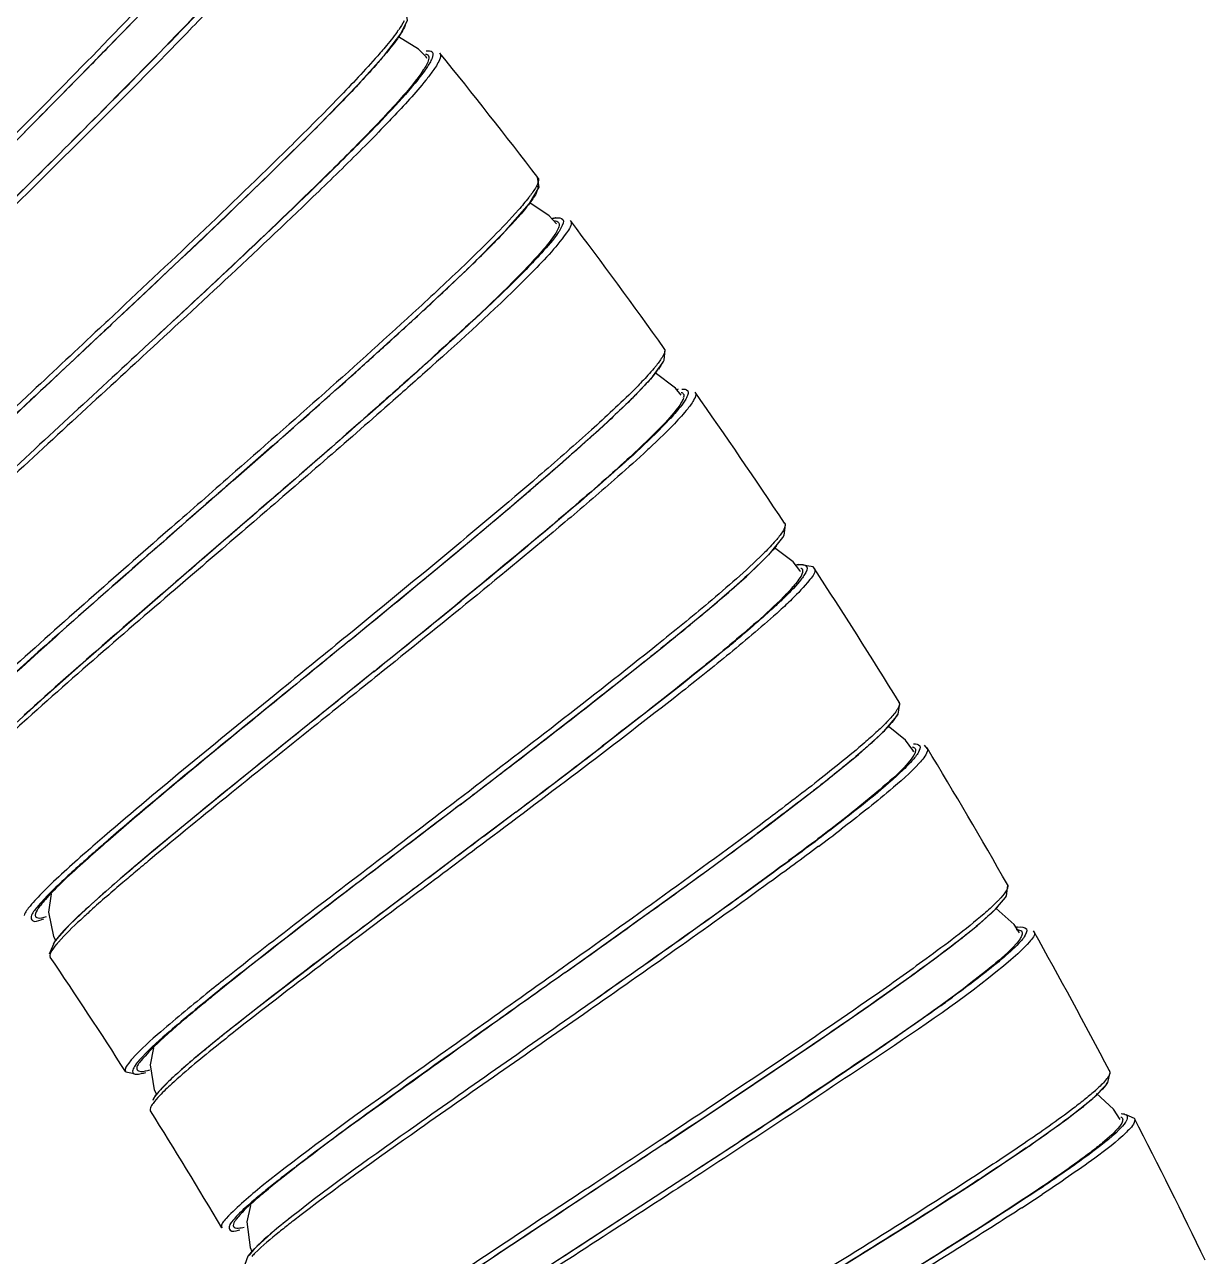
# Model space of a CAD drawing. Header units: millimetres. Extents: x 601 to 1195, y -13 to 407.
# Drawn here: x 1038.96 to 1053.75, y 339.03 to 354.45 of the extents above; entities that cross this region are included whole.
import ezdxf

# ---------------------------------------------------------------- set-up
doc = ezdxf.new("R2010")
doc.units = ezdxf.units.MM
doc.header["$LTSCALE"] = 0.1

msp = doc.modelspace()

# ---------------------------------------------------------------- linework, layer by layer
at = {"color": 7, "linetype": 'Continuous'}
for p, q in [((1039.614, 353.763), (1040.319, 354.488)), ((1043.467, 354.065), (1043.672, 354.33)), ((1043.895, 354.14), (1043.645, 354.295)), ((1043.988, 354.042), (1043.895, 354.14)), ((1044.162, 354.092), (1044.165, 354.087)), ((1044, 354.022), (1043.988, 354.042)), ((1038.836, 352.976), (1039.614, 353.763)), ((1040.087, 353.525), (1040.066, 353.503)), ((1040.1, 353.535), (1040.078, 353.513)), ((1042.916, 353.464), (1042.9, 353.447)), ((1039.087, 352.524), (1038.783, 352.222)), ((1039.089, 352.525), (1038.809, 352.248)), ((1045.531, 352.053), (1045.289, 352.216)), ((1045.621, 351.952), (1045.531, 352.053)), ((1045.58, 352.023), (1045.563, 352.017)), ((1045.797, 351.995), (1045.802, 351.986)), ((1043.858, 350.777), (1044.512, 351.391)), ((1039.975, 350.717), (1039.898, 350.644)), ((1040.004, 350.744), (1039.975, 350.717)), ((1040.049, 350.696), (1040.021, 350.669)), ((1040.049, 350.696), (1040.021, 350.669)), ((1043.048, 350.044), (1043.858, 350.777)), ((1046.983, 350.374), (1046.968, 350.398)), ((1040.386, 350.334), (1040.359, 350.309)), ((1040.385, 350.333), (1040.359, 350.309)), ((1040.429, 350.284), (1040.403, 350.26)), ((1044.072, 350.278), (1043.996, 350.209)), ((1046.97, 350.245), (1046.983, 350.374)), ((1044.119, 350.223), (1044.066, 350.175)), ((1047.111, 349.897), (1046.86, 350.086)), ((1046.57, 349.767), (1046.824, 350.036)), ((1047.184, 349.807), (1047.111, 349.897)), ((1047.146, 349.881), (1047.129, 349.875)), ((1047.361, 349.844), (1047.365, 349.836)), ((1046.084, 349.31), (1046.061, 349.29)), ((1046.115, 349.338), (1046.084, 349.31)), ((1042.064, 349.173), (1041.572, 348.74)), ((1045.089, 348.443), (1045.699, 348.968)), ((1041.527, 348.789), (1041.499, 348.764)), ((1041.572, 348.74), (1041.543, 348.715)), ((1041.571, 348.739), (1041.543, 348.715)), ((1041.912, 348.293), (1041.829, 348.222)), ((1041.895, 348.366), (1041.868, 348.343)), ((1041.895, 348.366), (1041.868, 348.343)), ((1041.938, 348.316), (1041.912, 348.293)), ((1048.473, 348.053), (1048.491, 348.184)), ((1048.491, 348.184), (1048.477, 348.209)), ((1048.586, 347.723), (1048.355, 347.898)), ((1048.672, 347.611), (1048.586, 347.723)), ((1048.655, 347.689), (1048.62, 347.679)), ((1048.836, 347.66), (1048.655, 347.689)), ((1048.681, 347.594), (1048.672, 347.611)), ((1048.854, 347.636), (1048.836, 347.66)), ((1048.851, 347.642), (1048.854, 347.636)), ((1044.511, 347.303), (1044.418, 347.227)), ((1044.523, 347.311), (1044.427, 347.233)), ((1043.027, 346.733), (1043.568, 347.177)), ((1046.925, 346.631), (1047.541, 347.138)), ((1042.955, 346.76), (1042.909, 346.722)), ((1042.985, 346.784), (1042.955, 346.76)), ((1043.028, 346.734), (1042.998, 346.71)), ((1043.027, 346.733), (1042.998, 346.71)), ((1043.311, 346.327), (1042.074, 345.33)), ((1043.339, 346.35), (1043.311, 346.327)), ((1043.338, 346.349), (1043.311, 346.327)), ((1043.378, 346.297), (1043.352, 346.276)), ((1046.139, 346.009), (1046.055, 345.943)), ((1049.902, 345.815), (1049.924, 345.946)), ((1049.924, 345.946), (1049.911, 345.97)), ((1049.996, 345.489), (1049.777, 345.662)), ((1049.405, 345.31), (1049.721, 345.597)), ((1050.086, 345.365), (1049.996, 345.489)), ((1044.414, 344.679), (1045.272, 345.336)), ((1048.929, 344.923), (1049.405, 345.31)), ((1050.097, 345.342), (1050.086, 345.365)), ((1050.27, 345.378), (1050.233, 345.425)), ((1050.266, 345.391), (1050.27, 345.378)), ((1048.962, 344.949), (1048.934, 344.927)), ((1048.977, 344.961), (1048.962, 344.949)), ((1044.373, 344.731), (1044.344, 344.709)), ((1044.415, 344.68), (1044.384, 344.657)), ((1044.414, 344.679), (1044.385, 344.657)), ((1045.111, 344.586), (1044.711, 344.284)), ((1045.114, 344.588), (1044.712, 344.285)), ((1044.684, 344.264), (1043.422, 343.315)), ((1044.712, 344.285), (1044.684, 344.264)), ((1044.711, 344.284), (1044.684, 344.264)), ((1044.751, 344.231), (1044.724, 344.211)), ((1044.724, 344.211), (1044.675, 344.174)), ((1046.594, 343.195), (1047.506, 343.854)), ((1051.26, 343.54), (1051.277, 343.669)), ((1051.277, 343.669), (1051.271, 343.682)), ((1039.292, 343.566), (1039.257, 343.336)), ((1039.257, 343.336), (1039.323, 343.028)), ((1051.354, 343.18), (1051.131, 343.381)), ((1039.169, 343.241), (1039.198, 343.251)), ((1039.525, 343.18), (1039.332, 342.965)), ((1045.731, 342.58), (1046.594, 343.195)), ((1051.423, 343.074), (1051.354, 343.18)), ((1039.323, 343.028), (1039.352, 342.976)), ((1051.605, 343.09), (1051.599, 343.101)), ((1051.603, 343.093), (1051.605, 343.09)), ((1039.332, 342.965), (1039.268, 342.809)), ((1045.693, 342.633), (1045.652, 342.604)), ((1045.732, 342.581), (1045.701, 342.558)), ((1045.731, 342.58), (1045.701, 342.558)), ((1046.016, 342.175), (1045.987, 342.155)), ((1046.015, 342.175), (1045.987, 342.155)), ((1046.052, 342.12), (1046.025, 342.101)), ((1046.073, 342.135), (1046.052, 342.12)), ((1040.574, 341.637), (1040.532, 341.425)), ((1040.223, 341.341), (1040.226, 341.337)), ((1040.223, 341.341), (1040.225, 341.339)), ((1040.226, 341.337), (1040.331, 341.314)), ((1040.328, 341.312), (1040.332, 341.31)), ((1040.532, 341.425), (1040.584, 341.109)), ((1052.531, 341.203), (1052.559, 341.329)), ((1052.559, 341.329), (1052.549, 341.353)), ((1040.795, 341.246), (1040.593, 341.038)), ((1040.593, 341.038), (1040.567, 340.978)), ((1040.584, 341.109), (1040.615, 341.048)), ((1052.602, 340.866), (1052.385, 341.064)), ((1040.534, 340.853), (1040.537, 340.847)), ((1052.682, 340.738), (1052.602, 340.866)), ((1052.712, 340.716), (1052.709, 340.705)), ((1052.862, 340.752), (1052.76, 340.797)), ((1052.863, 340.751), (1052.862, 340.752)), ((1052.863, 340.752), (1052.863, 340.751)), ((1047.012, 340.539), (1046.942, 340.493)), ((1046.942, 340.493), (1046.909, 340.471)), ((1046.978, 340.438), (1046.945, 340.416)), ((1046.978, 340.438), (1046.946, 340.416)), ((1047.048, 340.484), (1046.978, 340.438)), ((1050.881, 339.964), (1051.528, 340.396)), ((1047.32, 340.07), (1047.249, 340.024)), ((1047.32, 340.07), (1047.249, 340.024)), ((1047.219, 340.004), (1046.056, 339.247)), ((1047.218, 340.004), (1046.595, 339.598)), ((1047.249, 340.024), (1047.218, 340.004)), ((1047.249, 340.024), (1047.219, 340.004)), ((1047.284, 339.968), (1047.254, 339.949)), ((1047.355, 340.015), (1047.284, 339.968)), ((1041.974, 339.836), (1041.964, 339.827)), ((1041.791, 339.662), (1041.742, 339.459)), ((1046.595, 339.598), (1046.052, 339.245)), ((1041.742, 339.459), (1041.785, 339.134)), ((1042.301, 339.519), (1042.094, 339.353)), ((1041.43, 339.385), (1041.432, 339.381)), ((1041.43, 339.385), (1041.431, 339.383)), ((1041.637, 339.353), (1041.654, 339.358)), ((1042.094, 339.353), (1041.824, 339.107)), ((1041.785, 339.134), (1041.807, 339.087)), ((1046.052, 339.245), (1045.892, 339.14)), ((1041.757, 339.027), (1041.716, 338.922)), ((1041.824, 339.107), (1041.757, 339.027))]:
    msp.add_line(p, q, dxfattribs=at)
for points in [[(1043.672, 354.33), (1043.757, 354.504), (1043.733, 354.617)], [(1042.651, 353.193), (1043.129, 353.687), (1043.467, 354.065)], [(1040.049, 350.696), (1040.441, 351.064), (1041.287, 351.864), (1042.033, 352.581), (1042.651, 353.193)], [(1045.283, 352.206), (1045.405, 352.414), (1045.386, 352.535)], [(1044.512, 351.391), (1044.989, 351.869), (1045.283, 352.206)], [(1046.824, 350.036), (1046.959, 350.222), (1046.97, 350.245)], [(1041.571, 348.739), (1042.119, 349.22), (1043.048, 350.044)], [(1045.699, 348.968), (1046.195, 349.41), (1046.57, 349.767)], [(1043.568, 347.177), (1044.373, 347.842), (1045.089, 348.443)], [(1041.868, 348.343), (1041.181, 347.749), (1040.658, 347.297), (1040.146, 346.854), (1039.659, 346.428), (1039.207, 346.027), (1038.802, 345.661), (1038.458, 345.338), (1038.192, 345.07)], [(1048.303, 347.833), (1048.459, 348.027), (1048.473, 348.053)], [(1047.541, 347.138), (1048.001, 347.539), (1048.303, 347.833)], [(1045.272, 345.336), (1046.16, 346.025), (1046.925, 346.631)], [(1049.721, 345.597), (1049.887, 345.79), (1049.902, 345.815)], [(1042.074, 345.33), (1041.546, 344.903), (1041.043, 344.492), (1040.575, 344.105), (1040.156, 343.751), (1039.801, 343.44), (1039.525, 343.18)], [(1047.506, 343.854), (1048.293, 344.435), (1048.929, 344.923)], [(1051.123, 343.372), (1051.249, 343.52), (1051.26, 343.54)], [(1043.422, 343.315), (1042.879, 342.905), (1042.36, 342.51), (1041.878, 342.138), (1041.446, 341.797), (1041.08, 341.497), (1040.795, 341.246)], [(1050.102, 342.562), (1050.558, 342.899), (1050.897, 343.169), (1051.123, 343.372)], [(1046.978, 340.438), (1047.264, 340.627), (1048.096, 341.18), (1048.857, 341.694), (1049.531, 342.157), (1050.102, 342.562)], [(1052.341, 341), (1052.514, 341.177), (1052.531, 341.203)], [(1051.528, 340.396), (1052.015, 340.741), (1052.341, 341)], [(1049.166, 338.88), (1050.085, 339.455), (1050.881, 339.964)], [(1046.056, 339.247), (1045.527, 338.902), (1044.941, 338.517)]]:
    msp.add_lwpolyline(points, dxfattribs=at)
for centre, radius, start, end in [((994.333, 398.712), 63.801, 315.75875, 316.66168), ((1042.068, 355.488), 1.926, 324.0038, 324.9961), ((1042.733, 354.935), 1.115, 326.8857, 328.3277), ((965.057, 427.054), 104.548, 315.63159, 315.82534), ((982.961, 304.665), 78.667, 37.47886, 38.9249), ((921.818, 469.439), 165.096, 315.19702, 315.60961), ((921.239, 471.263), 167.294, 314.78435, 315.25835), ((919.33, 473.426), 170.174, 314.72817, 315.19877), ((1045.363, 352.511), 0.0334, 33.487, 37.8163), ((1043.762, 353.455), 1.914, 322.207, 322.8963), ((1043.911, 353.341), 1.726, 322.9023, 323.2607), ((1045.696, 351.55), 0.483, 101.7568, 103.6269), ((1045.681, 351.622), 0.41, 100.7592, 101.7303), ((1045.673, 351.661), 0.371, 99.8261, 100.7579), ((982.961, 304.665), 78.666, 35.54199, 36.98803), ((1035.524, 360.875), 13.065, 314.9791, 315.8746), ((1031.315, 365.088), 19.02, 314.0942, 314.9761), ((1024.65, 371.967), 28.598, 313.284, 314.0951), ((1016.568, 380.53), 40.372, 312.8365, 313.3014), ((1007.472, 390.339), 53.75, 312.4389, 312.8378), ((993.596, 405.521), 74.318, 312.00096, 312.43527), ((978.424, 422.343), 96.971, 311.83827, 312.0116), ((1000.532, 398.322), 64.835, 311.85735, 312.20029), ((943.721, 461.174), 149.05, 311.2849, 311.82047), ((1045.321, 351.417), 1.985, 319.9841, 320.9731), ((1045.977, 350.793), 1.133, 322.9125, 324.3646), ((1042.752, 353.633), 5.433, 315.956, 316.3658), ((1043.214, 353.192), 4.794, 316.3645, 316.864), ((1047.084, 349.813), 0.135, 342.5273, 346.1004), ((982.961, 304.665), 78.666, 33.60533, 35.05137), ((1029.228, 367.935), 25.12, 311.9242, 312.0775), ((1004.145, 396.712), 63.295, 310.39163, 310.54594), ((984.978, 419.303), 92.921, 309.59359, 310.36618), ((1046.945, 349.212), 1.878, 318.4288, 319.1433), ((1047.138, 349.046), 1.624, 319.1419, 319.9479), ((1047.323, 348.779), 1.36, 320.0777, 321.0322), ((1047.161, 348.915), 1.571, 319.3904, 320.0828), ((939.959, 473.449), 163.338, 309.52426, 309.65757), ((1048.723, 347.183), 0.506, 98.3212, 100.1035), ((982.961, 304.665), 78.666, 31.66866, 33.1147), ((868.276, 560.448), 276.065, 309.27253, 309.50884), ((1039.741, 356.591), 12.253, 311.4372, 312), ((1036.055, 360.787), 17.839, 310.1972, 311.3949), ((892.989, 532.825), 239.537, 308.87784, 309.21349), ((895.409, 529.466), 235.403, 308.93278, 309.27118), ((1029.108, 368.989), 28.587, 309.4083, 310.2213), ((1022.404, 377.125), 39.129, 309.0648, 309.43), ((1032.014, 365.693), 24.714, 309.5261, 309.8908), ((958.109, 458.665), 142.971, 307.45353, 307.96149), ((1048.28, 347.151), 2.063, 315.9072, 316.9125), ((1048.927, 346.45), 1.162, 318.8665, 320.3577), ((1046.044, 349.349), 5.253, 312.0794, 312.7391), ((1046.574, 348.775), 4.471, 312.7441, 313.259), ((950.217, 470.248), 157.467, 307.05859, 307.55464), ((948.422, 472.893), 160.66, 307.00221, 307.49343), ((982.961, 304.665), 78.667, 29.73211, 31.17816), ((852.175, 596.628), 316.913, 307.3443, 307.48928), ((1035.46, 362.048), 21.787, 308.3463, 308.4933), ((1028.868, 370.933), 33.442, 306.8096, 307.4175), ((1059.187, 321.997), 29.368, 130.771, 131.1786), ((1008.913, 396.957), 65.645, 306.40584, 306.69259), ((1067.65, 311.654), 42.262, 129.916, 130.3099), ((991.955, 419.979), 94.239, 305.81669, 306.39633), ((1069.307, 309.447), 44.961, 129.7963, 130.0956), ((959.662, 464.569), 149.295, 305.69124, 305.85217), ((1049.822, 344.775), 1.859, 314.6032, 315.3394), ((1050.044, 344.557), 1.548, 315.3263, 316.5447), ((894.23, 555.809), 261.571, 305.39453, 305.67182), ((1051.449, 342.608), 0.542, 95.252, 96.6026), ((982.961, 304.665), 78.666, 27.79549, 29.24153), ((1040.466, 342.009), 1.441, 138.6438, 140.1515), ((1039.302, 342.787), 0.0252, 209.2006, 214.258), ((982.961, 304.665), 68, 32.63699, 34.08304), ((1068.427, 308.492), 43.396, 128.3461, 128.7358), ((1067.084, 310.271), 41.101, 128.3625, 128.8311), ((1059.252, 320.144), 28.493, 128.9798, 129.2741), ((1036.437, 361.669), 24.009, 305.6765, 306.1059), ((1060.888, 317.564), 31.068, 128.3588, 128.7808), ((1040.304, 342.187), 0.856, 283.2518, 285.158), ((1050.942, 342.705), 2.149, 311.838, 312.8322), ((1051.575, 341.921), 1.195, 314.8262, 316.3148), ((982.961, 304.665), 68, 30.70032, 32.14637), ((982.961, 304.665), 78.666, 25.85882, 27.30487), ((1038.7, 359.123), 22.699, 304.3505, 304.5624), ((1060.456, 316.447), 29.821, 126.9216, 127.2363), ((1046.708, 334.132), 7.412, 129.7993, 130.1365), ((1047.975, 332.483), 9.499, 129.1131, 129.4781), ((1047.575, 333.089), 8.768, 129.3601, 129.6998), ((1033.353, 367.511), 33.238, 302.9917, 303.5142), ((1050.866, 328.469), 13.926, 127.8063, 128.0211), ((1154.078, 173.116), 198.163, 123.08932, 123.45726), ((1042.706, 338.185), 1.231, 135.677, 136.9949), ((1042.932, 337.965), 1.546, 134.6778, 135.6851)]:
    msp.add_arc(centre, radius, start, end, dxfattribs=at)
for points, knots in [([(1041.203, 355.523), (1041.016, 355.317), (1040.103, 354.341), (1039.16, 353.394), (1038.414, 352.645)], [0, 0, 0, 0, 0.208638, 1, 1, 1, 1]), ([(1041.551, 354.931), (1041.366, 354.732), (1040.482, 353.807), (1039.572, 352.908), (1038.855, 352.201)], [0, 0, 0, 0, 0.212263, 1, 1, 1, 1]), ([(1041.503, 354.997), (1041.403, 354.888), (1040.938, 354.39), (1040.462, 353.904), (1040.087, 353.525)], [0, 0, 0, 0, 0.217696, 1, 1, 1, 1]), ([(1041.493, 354.979), (1041.394, 354.871), (1040.936, 354.383), (1040.468, 353.906), (1040.1, 353.535)], [0, 0, 0, 0, 0.219687, 1, 1, 1, 1]), ([(1043.666, 354.326), (1043.654, 354.307), (1043.593, 354.219), (1043.526, 354.136), (1043.472, 354.071)], [0, 0, 0, 0, 0.20618, 1, 1, 1, 1]), ([(1043.474, 354.164), (1043.434, 354.116), (1043.236, 353.888), (1043.027, 353.669), (1042.86, 353.497)], [0, 0, 0, 0, 0.20683, 1, 1, 1, 1]), ([(1043.99, 354.119), (1044.015, 354.123), (1044.087, 354.122), (1044.072, 354.051), (1044.063, 354.027)], [0, 0, 0, 0, 0.498114, 1, 1, 1, 1]), ([(1044.165, 354.087), (1044.178, 354.064), (1044.146, 353.973), (1044.104, 353.911), (1044.073, 353.867)], [0, 0, 0, 0, 0.331468, 1, 1, 1, 1]), ([(1043.472, 354.071), (1043.435, 354.027), (1043.255, 353.819), (1043.067, 353.62), (1042.916, 353.464)], [0, 0, 0, 0, 0.208941, 1, 1, 1, 1]), ([(1044.022, 354.04), (1044.023, 354.03), (1044.014, 353.971), (1043.981, 353.92), (1043.954, 353.879)], [0, 0, 0, 0, 0.163589, 1, 1, 1, 1]), ([(1044.063, 354.027), (1044.059, 354.017), (1044.036, 353.966), (1044.004, 353.919), (1043.978, 353.882)], [0, 0, 0, 0, 0.195911, 1, 1, 1, 1]), ([(1043.982, 354.078), (1043.984, 354.078), (1043.99, 354.077), (1043.995, 354.076), (1043.997, 354.075)], [0, 0, 0, 0, 0.522165, 1, 1, 1, 1]), ([(1043.997, 354.075), (1044, 354.073), (1044.006, 354.07), (1044.011, 354.066), (1044.013, 354.063)], [0, 0, 0, 0, 0.518167, 1, 1, 1, 1]), ([(1044.013, 354.063), (1044.016, 354.06), (1044.02, 354.053), (1044.022, 354.044), (1044.022, 354.04)], [0, 0, 0, 0, 0.474732, 1, 1, 1, 1]), ([(1043.954, 353.879), (1043.87, 353.749), (1043.609, 353.447), (1043.336, 353.159), (1043.166, 352.986)], [0, 0, 0, 0, 0.390236, 1, 1, 1, 1]), ([(1043.978, 353.882), (1043.938, 353.824), (1043.688, 353.509), (1043.406, 353.22), (1043.172, 352.984)], [0, 0, 0, 0, 0.173536, 1, 1, 1, 1]), ([(1044.073, 353.867), (1044.045, 353.827), (1043.888, 353.624), (1043.712, 353.435), (1043.568, 353.284)], [0, 0, 0, 0, 0.186983, 1, 1, 1, 1]), ([(1042.86, 353.497), (1042.666, 353.298), (1041.73, 352.364), (1040.766, 351.459), (1040.004, 350.744)], [0, 0, 0, 0, 0.209858, 1, 1, 1, 1]), ([(1042.9, 353.447), (1042.708, 353.249), (1041.775, 352.315), (1040.811, 351.411), (1040.049, 350.696)], [0, 0, 0, 0, 0.208452, 1, 1, 1, 1]), ([(1043.568, 353.284), (1043.542, 353.256), (1043.429, 353.137), (1043.314, 353.02), (1043.225, 352.931)], [0, 0, 0, 0, 0.233501, 1, 1, 1, 1]), ([(1043.172, 352.984), (1042.982, 352.791), (1042.068, 351.892), (1041.128, 351.02), (1040.385, 350.333)], [0, 0, 0, 0, 0.210783, 1, 1, 1, 1]), ([(1043.166, 352.986), (1042.978, 352.794), (1042.067, 351.894), (1041.128, 351.022), (1040.386, 350.334)], [0, 0, 0, 0, 0.209468, 1, 1, 1, 1]), ([(1043.225, 352.931), (1043.033, 352.738), (1042.116, 351.841), (1041.173, 350.97), (1040.429, 350.284)], [0, 0, 0, 0, 0.211901, 1, 1, 1, 1]), ([(1045.377, 352.438), (1045.395, 352.42), (1045.368, 352.317), (1045.321, 352.26), (1045.287, 352.214)], [0, 0, 0, 0, 0.314008, 1, 1, 1, 1]), ([(1045.389, 352.464), (1045.385, 352.454), (1045.36, 352.398), (1045.324, 352.348), (1045.295, 352.309)], [0, 0, 0, 0, 0.189099, 1, 1, 1, 1]), ([(1045.391, 352.53), (1045.396, 352.522), (1045.4, 352.498), (1045.393, 352.477), (1045.389, 352.464)], [0, 0, 0, 0, 0.412766, 1, 1, 1, 1]), ([(1045.274, 352.282), (1045.233, 352.229), (1044.992, 351.945), (1044.725, 351.685), (1044.506, 351.473)], [0, 0, 0, 0, 0.180508, 1, 1, 1, 1]), ([(1045.287, 352.214), (1045.264, 352.183), (1045.143, 352.032), (1045.01, 351.891), (1044.902, 351.779)], [0, 0, 0, 0, 0.194962, 1, 1, 1, 1]), ([(1045.802, 351.986), (1045.82, 351.937), (1045.699, 351.773), (1045.607, 351.656), (1045.529, 351.571)], [0, 0, 0, 0, 0.309974, 1, 1, 1, 1]), ([(1045.592, 351.99), (1045.604, 351.99), (1045.624, 351.989), (1045.643, 351.978), (1045.648, 351.971)], [0, 0, 0, 0, 0.577787, 1, 1, 1, 1]), ([(1045.61, 352.026), (1045.641, 352.031), (1045.74, 352.028), (1045.699, 351.936), (1045.682, 351.905)], [0, 0, 0, 0, 0.472048, 1, 1, 1, 1]), ([(1045.655, 351.932), (1045.653, 351.922), (1045.646, 351.9), (1045.637, 351.88), (1045.631, 351.868)], [0, 0, 0, 0, 0.440338, 1, 1, 1, 1]), ([(1045.648, 351.971), (1045.652, 351.966), (1045.657, 351.953), (1045.656, 351.939), (1045.655, 351.932)], [0, 0, 0, 0, 0.449492, 1, 1, 1, 1]), ([(1045.631, 351.868), (1045.586, 351.783), (1045.421, 351.584), (1044.915, 351.049), (1044.44, 350.616), (1044.083, 350.292)], [0, 0, 0, 0, 0.13096, 0.346688, 1, 1, 1, 1]), ([(1045.682, 351.905), (1045.671, 351.884), (1045.599, 351.772), (1045.511, 351.671), (1045.438, 351.591)], [0, 0, 0, 0, 0.180085, 1, 1, 1, 1]), ([(1044.506, 351.473), (1044.305, 351.28), (1043.328, 350.367), (1042.323, 349.486), (1041.527, 348.789)], [0, 0, 0, 0, 0.208634, 1, 1, 1, 1]), ([(1045.529, 351.571), (1045.448, 351.481), (1044.995, 351.014), (1044.513, 350.577), (1044.119, 350.223)], [0, 0, 0, 0, 0.186007, 1, 1, 1, 1]), ([(1045.438, 351.591), (1045.395, 351.543), (1045.178, 351.312), (1044.951, 351.092), (1044.768, 350.919)], [0, 0, 0, 0, 0.204318, 1, 1, 1, 1]), ([(1044.768, 350.919), (1044.715, 350.869), (1044.485, 350.653), (1044.252, 350.44), (1044.072, 350.278)], [0, 0, 0, 0, 0.230977, 1, 1, 1, 1]), ([(1040.021, 350.669), (1039.364, 350.053), (1038.245, 349), (1037.128, 347.941), (1036.698, 347.472)], [0, 0, 0, 0, 0.585708, 1, 1, 1, 1]), ([(1039.898, 350.644), (1039.616, 350.38), (1038.63, 349.456), (1037.639, 348.535), (1036.957, 347.85)], [0, 0, 0, 0, 0.28549, 1, 1, 1, 1]), ([(1040.021, 350.669), (1039.756, 350.421), (1038.809, 349.534), (1037.859, 348.649), (1037.194, 347.992)], [0, 0, 0, 0, 0.279803, 1, 1, 1, 1]), ([(1046.971, 350.394), (1046.975, 350.389), (1046.987, 350.348), (1046.962, 350.309), (1046.944, 350.281)], [0, 0, 0, 0, 0.165769, 1, 1, 1, 1]), ([(1040.359, 350.309), (1039.713, 349.711), (1038.592, 348.676), (1037.477, 347.632), (1037.029, 347.166)], [0, 0, 0, 0, 0.576718, 1, 1, 1, 1]), ([(1040.403, 350.26), (1039.757, 349.664), (1038.629, 348.627), (1037.508, 347.581), (1037.053, 347.113)], [0, 0, 0, 0, 0.574113, 1, 1, 1, 1]), ([(1043.996, 350.209), (1043.836, 350.064), (1043.14, 349.444), (1042.436, 348.834), (1041.895, 348.366)], [0, 0, 0, 0, 0.2322, 1, 1, 1, 1]), ([(1044.066, 350.175), (1043.903, 350.029), (1043.199, 349.404), (1042.486, 348.788), (1041.938, 348.316)], [0, 0, 0, 0, 0.232202, 1, 1, 1, 1]), ([(1046.881, 350.11), (1046.87, 350.096), (1046.817, 350.028), (1046.759, 349.964), (1046.713, 349.915)], [0, 0, 0, 0, 0.212141, 1, 1, 1, 1]), ([(1043.795, 350.032), (1043.647, 349.9), (1043.018, 349.34), (1042.382, 348.788), (1041.895, 348.366)], [0, 0, 0, 0, 0.235393, 1, 1, 1, 1]), ([(1046.693, 349.977), (1046.649, 349.931), (1046.433, 349.713), (1046.207, 349.505), (1046.025, 349.342)], [0, 0, 0, 0, 0.205345, 1, 1, 1, 1]), ([(1046.657, 349.856), (1046.62, 349.818), (1046.444, 349.641), (1046.261, 349.471), (1046.115, 349.338)], [0, 0, 0, 0, 0.212234, 1, 1, 1, 1]), ([(1047.213, 349.773), (1047.207, 349.754), (1047.147, 349.64), (1047.059, 349.546), (1046.986, 349.467)], [0, 0, 0, 0, 0.157348, 1, 1, 1, 1]), ([(1047.257, 349.786), (1047.253, 349.777), (1047.229, 349.732), (1047.198, 349.691), (1047.173, 349.659)], [0, 0, 0, 0, 0.199405, 1, 1, 1, 1]), ([(1047.185, 349.842), (1047.191, 349.841), (1047.2, 349.837), (1047.208, 349.83), (1047.211, 349.826)], [0, 0, 0, 0, 0.534626, 1, 1, 1, 1]), ([(1047.191, 349.883), (1047.217, 349.885), (1047.289, 349.879), (1047.268, 349.81), (1047.257, 349.786)], [0, 0, 0, 0, 0.496302, 1, 1, 1, 1]), ([(1047.211, 349.826), (1047.215, 349.82), (1047.219, 349.805), (1047.217, 349.789), (1047.215, 349.781)], [0, 0, 0, 0, 0.44112, 1, 1, 1, 1]), ([(1047.365, 349.835), (1047.373, 349.811), (1047.339, 349.733), (1047.297, 349.676), (1047.266, 349.638)], [0, 0, 0, 0, 0.344068, 1, 1, 1, 1]), ([(1047.173, 349.659), (1047.13, 349.605), (1046.856, 349.301), (1046.55, 349.029), (1046.297, 348.804)], [0, 0, 0, 0, 0.170803, 1, 1, 1, 1]), ([(1047.266, 349.638), (1047.241, 349.606), (1047.101, 349.445), (1046.948, 349.297), (1046.822, 349.179)], [0, 0, 0, 0, 0.190314, 1, 1, 1, 1]), ([(1046.986, 349.467), (1046.942, 349.421), (1046.717, 349.19), (1046.478, 348.974), (1046.286, 348.802)], [0, 0, 0, 0, 0.198961, 1, 1, 1, 1]), ([(1046.025, 349.342), (1045.818, 349.156), (1044.82, 348.286), (1043.795, 347.447), (1042.985, 346.784)], [0, 0, 0, 0, 0.20969, 1, 1, 1, 1]), ([(1046.011, 349.245), (1045.957, 349.196), (1045.718, 348.983), (1045.477, 348.774), (1045.29, 348.615)], [0, 0, 0, 0, 0.23053, 1, 1, 1, 1]), ([(1046.822, 349.179), (1046.786, 349.145), (1046.63, 349), (1046.47, 348.857), (1046.346, 348.748)], [0, 0, 0, 0, 0.226565, 1, 1, 1, 1]), ([(1041.543, 348.715), (1041.117, 348.341), (1040.312, 347.635), (1039.217, 346.673), (1038.401, 345.915), (1037.957, 345.488), (1037.822, 345.305)], [0, 0, 0, 0, 0.336778, 0.636031, 0.865242, 1, 1, 1, 1]), ([(1041.543, 348.715), (1040.886, 348.14), (1039.748, 347.143), (1038.615, 346.139), (1038.159, 345.689)], [0, 0, 0, 0, 0.576799, 1, 1, 1, 1]), ([(1041.499, 348.764), (1041.251, 348.546), (1040.343, 347.752), (1039.434, 346.959), (1038.785, 346.37)], [0, 0, 0, 0, 0.273722, 1, 1, 1, 1]), ([(1046.346, 348.748), (1046.141, 348.568), (1045.165, 347.735), (1044.166, 346.93), (1043.378, 346.297)], [0, 0, 0, 0, 0.212017, 1, 1, 1, 1]), ([(1046.286, 348.802), (1046.161, 348.691), (1045.577, 348.182), (1044.981, 347.688), (1044.511, 347.303)], [0, 0, 0, 0, 0.215976, 1, 1, 1, 1]), ([(1046.297, 348.804), (1046.171, 348.693), (1045.587, 348.187), (1044.992, 347.694), (1044.523, 347.311)], [0, 0, 0, 0, 0.217085, 1, 1, 1, 1]), ([(1041.868, 348.343), (1041.597, 348.108), (1040.621, 347.266), (1039.643, 346.426), (1038.955, 345.801)], [0, 0, 0, 0, 0.27829, 1, 1, 1, 1]), ([(1041.829, 348.222), (1041.565, 347.995), (1040.615, 347.177), (1039.663, 346.362), (1038.99, 345.755)], [0, 0, 0, 0, 0.277591, 1, 1, 1, 1]), ([(1048.475, 348.139), (1048.471, 348.129), (1048.445, 348.08), (1048.41, 348.036), (1048.381, 348.001)], [0, 0, 0, 0, 0.19134, 1, 1, 1, 1]), ([(1048.48, 348.205), (1048.485, 348.197), (1048.489, 348.173), (1048.48, 348.151), (1048.475, 348.139)], [0, 0, 0, 0, 0.411659, 1, 1, 1, 1]), ([(1048.35, 347.966), (1048.306, 347.916), (1048.045, 347.648), (1047.761, 347.406), (1047.527, 347.209)], [0, 0, 0, 0, 0.179964, 1, 1, 1, 1]), ([(1048.354, 347.892), (1048.329, 347.863), (1048.198, 347.721), (1048.056, 347.589), (1047.94, 347.485)], [0, 0, 0, 0, 0.195428, 1, 1, 1, 1]), ([(1048.706, 347.611), (1048.709, 347.579), (1048.657, 347.493), (1048.601, 347.425), (1048.561, 347.381)], [0, 0, 0, 0, 0.349448, 1, 1, 1, 1]), ([(1048.854, 347.636), (1048.872, 347.59), (1048.746, 347.434), (1048.651, 347.33), (1048.571, 347.252)], [0, 0, 0, 0, 0.306172, 1, 1, 1, 1]), ([(1048.65, 347.683), (1048.685, 347.689), (1048.794, 347.691), (1048.75, 347.593), (1048.731, 347.563)], [0, 0, 0, 0, 0.503452, 1, 1, 1, 1]), ([(1048.684, 347.642), (1048.688, 347.641), (1048.694, 347.637), (1048.698, 347.631), (1048.7, 347.629)], [0, 0, 0, 0, 0.519313, 1, 1, 1, 1]), ([(1048.7, 347.629), (1048.702, 347.626), (1048.705, 347.62), (1048.706, 347.614), (1048.706, 347.611)], [0, 0, 0, 0, 0.483282, 1, 1, 1, 1]), ([(1048.731, 347.563), (1048.719, 347.543), (1048.645, 347.441), (1048.555, 347.351), (1048.481, 347.278)], [0, 0, 0, 0, 0.180616, 1, 1, 1, 1]), ([(1048.561, 347.381), (1048.517, 347.331), (1048.259, 347.072), (1047.98, 346.836), (1047.75, 346.644)], [0, 0, 0, 0, 0.182191, 1, 1, 1, 1]), ([(1047.527, 347.209), (1047.313, 347.029), (1046.277, 346.185), (1045.214, 345.373), (1044.373, 344.731)], [0, 0, 0, 0, 0.208677, 1, 1, 1, 1]), ([(1048.571, 347.252), (1048.521, 347.204), (1048.269, 346.97), (1048.005, 346.75), (1047.793, 346.575)], [0, 0, 0, 0, 0.201095, 1, 1, 1, 1]), ([(1048.481, 347.278), (1048.44, 347.239), (1048.24, 347.05), (1048.031, 346.871), (1047.864, 346.731)], [0, 0, 0, 0, 0.206529, 1, 1, 1, 1]), ([(1042.909, 346.722), (1042.634, 346.497), (1041.647, 345.691), (1040.659, 344.887), (1039.962, 344.288)], [0, 0, 0, 0, 0.278858, 1, 1, 1, 1]), ([(1042.998, 346.71), (1042.716, 346.479), (1041.712, 345.656), (1040.706, 344.837), (1040.001, 344.225)], [0, 0, 0, 0, 0.280894, 1, 1, 1, 1]), ([(1042.998, 346.71), (1042.718, 346.481), (1041.717, 345.663), (1040.714, 344.847), (1040.008, 344.238)], [0, 0, 0, 0, 0.279489, 1, 1, 1, 1]), ([(1047.064, 346.744), (1046.992, 346.685), (1046.686, 346.438), (1046.377, 346.194), (1046.139, 346.009)], [0, 0, 0, 0, 0.234247, 1, 1, 1, 1]), ([(1047.793, 346.575), (1047.583, 346.403), (1046.581, 345.605), (1045.558, 344.837), (1044.751, 344.231)], [0, 0, 0, 0, 0.212182, 1, 1, 1, 1]), ([(1047.75, 346.644), (1047.639, 346.552), (1047.127, 346.134), (1046.605, 345.728), (1046.196, 345.413)], [0, 0, 0, 0, 0.218255, 1, 1, 1, 1]), ([(1047.742, 346.631), (1047.632, 346.54), (1047.127, 346.129), (1046.613, 345.731), (1046.21, 345.422)], [0, 0, 0, 0, 0.220051, 1, 1, 1, 1]), ([(1043.352, 346.276), (1043.095, 346.069), (1042.151, 345.311), (1041.206, 344.555), (1040.529, 343.991)], [0, 0, 0, 0, 0.27298, 1, 1, 1, 1]), ([(1043.311, 346.327), (1043.057, 346.123), (1042.128, 345.373), (1041.197, 344.626), (1040.531, 344.069)], [0, 0, 0, 0, 0.272991, 1, 1, 1, 1]), ([(1049.914, 345.966), (1049.927, 345.945), (1049.909, 345.9), (1049.89, 345.869), (1049.882, 345.858)], [0, 0, 0, 0, 0.640554, 1, 1, 1, 1]), ([(1038.99, 345.755), (1038.907, 345.681), (1038.636, 345.433), (1038.367, 345.182), (1038.191, 344.996)], [0, 0, 0, 0, 0.303368, 1, 1, 1, 1]), ([(1049.802, 345.685), (1049.791, 345.673), (1049.739, 345.615), (1049.683, 345.561), (1049.639, 345.519)], [0, 0, 0, 0, 0.215004, 1, 1, 1, 1]), ([(1049.624, 345.583), (1049.577, 345.54), (1049.343, 345.332), (1049.098, 345.136), (1048.901, 344.982)], [0, 0, 0, 0, 0.20348, 1, 1, 1, 1]), ([(1049.564, 345.45), (1049.527, 345.417), (1049.35, 345.261), (1049.166, 345.111), (1049.021, 344.996)], [0, 0, 0, 0, 0.213537, 1, 1, 1, 1]), ([(1050.12, 345.356), (1050.119, 345.348), (1050.104, 345.298), (1050.071, 345.257), (1050.044, 345.224)], [0, 0, 0, 0, 0.170687, 1, 1, 1, 1]), ([(1050.08, 345.404), (1050.082, 345.403), (1050.087, 345.402), (1050.091, 345.4), (1050.094, 345.4)], [0, 0, 0, 0, 0.519186, 1, 1, 1, 1]), ([(1050.094, 345.4), (1050.098, 345.398), (1050.106, 345.393), (1050.113, 345.386), (1050.115, 345.383)], [0, 0, 0, 0, 0.529212, 1, 1, 1, 1]), ([(1050.096, 345.441), (1050.123, 345.442), (1050.198, 345.432), (1050.17, 345.361), (1050.157, 345.338)], [0, 0, 0, 0, 0.497327, 1, 1, 1, 1]), ([(1050.115, 345.383), (1050.117, 345.379), (1050.12, 345.37), (1050.12, 345.361), (1050.12, 345.356)], [0, 0, 0, 0, 0.470769, 1, 1, 1, 1]), ([(1050.27, 345.378), (1050.272, 345.368), (1050.257, 345.297), (1050.205, 345.245), (1050.166, 345.201)], [0, 0, 0, 0, 0.147859, 1, 1, 1, 1]), ([(1050.044, 345.224), (1049.946, 345.105), (1049.644, 344.838), (1049.332, 344.587), (1049.137, 344.435)], [0, 0, 0, 0, 0.38489, 1, 1, 1, 1]), ([(1050.074, 345.228), (1050.028, 345.177), (1049.735, 344.891), (1049.412, 344.64), (1049.143, 344.433)], [0, 0, 0, 0, 0.168972, 1, 1, 1, 1]), ([(1050.166, 345.201), (1050.054, 345.076), (1049.729, 344.795), (1049.394, 344.531), (1049.188, 344.373)], [0, 0, 0, 0, 0.392432, 1, 1, 1, 1]), ([(1048.901, 344.982), (1048.683, 344.811), (1047.627, 344.009), (1046.546, 343.24), (1045.693, 342.633)], [0, 0, 0, 0, 0.209599, 1, 1, 1, 1]), ([(1048.934, 344.927), (1048.874, 344.88), (1048.611, 344.675), (1048.344, 344.473), (1048.137, 344.319)], [0, 0, 0, 0, 0.228813, 1, 1, 1, 1]), ([(1044.344, 344.709), (1044.085, 344.511), (1043.135, 343.787), (1042.184, 343.065), (1041.504, 342.526)], [0, 0, 0, 0, 0.273112, 1, 1, 1, 1]), ([(1044.384, 344.657), (1044.098, 344.437), (1043.075, 343.656), (1042.049, 342.877), (1041.328, 342.294)], [0, 0, 0, 0, 0.280232, 1, 1, 1, 1]), ([(1044.385, 344.657), (1044.128, 344.461), (1043.189, 343.745), (1042.249, 343.031), (1041.576, 342.498)], [0, 0, 0, 0, 0.273095, 1, 1, 1, 1]), ([(1049.143, 344.433), (1048.929, 344.267), (1047.899, 343.497), (1046.846, 342.758), (1046.015, 342.175)], [0, 0, 0, 0, 0.21051, 1, 1, 1, 1]), ([(1049.137, 344.435), (1048.925, 344.271), (1047.898, 343.499), (1046.847, 342.759), (1046.016, 342.175)], [0, 0, 0, 0, 0.209182, 1, 1, 1, 1]), ([(1039.962, 344.288), (1039.882, 344.219), (1039.621, 343.992), (1039.362, 343.761), (1039.192, 343.59)], [0, 0, 0, 0, 0.301967, 1, 1, 1, 1]), ([(1040.001, 344.225), (1039.918, 344.153), (1039.657, 343.923), (1039.397, 343.689), (1039.237, 343.513)], [0, 0, 0, 0, 0.31538, 1, 1, 1, 1]), ([(1044.684, 344.264), (1044.397, 344.048), (1043.368, 343.274), (1042.336, 342.503), (1041.608, 341.926)], [0, 0, 0, 0, 0.278257, 1, 1, 1, 1]), ([(1039.85, 344.101), (1039.793, 344.051), (1039.598, 343.879), (1039.406, 343.704), (1039.277, 343.574)], [0, 0, 0, 0, 0.295192, 1, 1, 1, 1]), ([(1044.675, 344.174), (1044.393, 343.963), (1043.377, 343.203), (1042.36, 342.444), (1041.639, 341.878)], [0, 0, 0, 0, 0.277434, 1, 1, 1, 1]), ([(1048.905, 344.159), (1048.701, 344.006), (1047.765, 343.319), (1046.815, 342.653), (1046.073, 342.135)], [0, 0, 0, 0, 0.220287, 1, 1, 1, 1]), ([(1040.309, 343.881), (1040.111, 343.713), (1039.792, 343.435), (1039.482, 343.145), (1039.378, 343.02)], [0, 0, 0, 0, 0.615279, 1, 1, 1, 1]), ([(1040.349, 343.841), (1040.297, 343.796), (1040.107, 343.636), (1039.919, 343.473), (1039.786, 343.353)], [0, 0, 0, 0, 0.277569, 1, 1, 1, 1]), ([(1051.263, 343.615), (1051.258, 343.607), (1051.231, 343.562), (1051.196, 343.523), (1051.167, 343.492)], [0, 0, 0, 0, 0.192975, 1, 1, 1, 1]), ([(1051.272, 343.68), (1051.276, 343.672), (1051.278, 343.648), (1051.269, 343.627), (1051.263, 343.615)], [0, 0, 0, 0, 0.412862, 1, 1, 1, 1]), ([(1039.192, 343.59), (1039.134, 343.532), (1039.049, 343.44), (1038.967, 343.337), (1038.952, 343.294)], [0, 0, 0, 0, 0.637923, 1, 1, 1, 1]), ([(1039.277, 343.574), (1039.221, 343.517), (1039.137, 343.426), (1039.056, 343.324), (1039.041, 343.281)], [0, 0, 0, 0, 0.637603, 1, 1, 1, 1]), ([(1039.237, 343.513), (1039.193, 343.465), (1039.14, 343.406), (1039.081, 343.302), (1039.097, 343.278)], [0, 0, 0, 0, 0.696846, 1, 1, 1, 1]), ([(1051.127, 343.452), (1051.08, 343.404), (1050.802, 343.155), (1050.501, 342.932), (1050.254, 342.751)], [0, 0, 0, 0, 0.179766, 1, 1, 1, 1]), ([(1039.786, 343.353), (1039.743, 343.314), (1039.605, 343.188), (1039.47, 343.059), (1039.384, 342.961)], [0, 0, 0, 0, 0.306425, 1, 1, 1, 1]), ([(1051.146, 343.399), (1051.103, 343.353), (1050.834, 343.101), (1050.538, 342.882), (1050.293, 342.701)], [0, 0, 0, 0, 0.172014, 1, 1, 1, 1]), ([(1039.041, 343.281), (1039.036, 343.263), (1039.063, 343.195), (1039.131, 343.229), (1039.165, 343.238)], [0, 0, 0, 0, 0.338258, 1, 1, 1, 1]), ([(1039.097, 343.278), (1039.101, 343.273), (1039.145, 343.249), (1039.195, 343.268), (1039.234, 343.279)], [0, 0, 0, 0, 0.145039, 1, 1, 1, 1]), ([(1051.399, 343.147), (1051.436, 343.151), (1051.548, 343.151), (1051.5, 343.053), (1051.48, 343.024)], [0, 0, 0, 0, 0.518287, 1, 1, 1, 1]), ([(1051.429, 343.001), (1051.414, 342.978), (1051.313, 342.855), (1051.19, 342.752), (1051.089, 342.668)], [0, 0, 0, 0, 0.168706, 1, 1, 1, 1]), ([(1051.48, 343.024), (1051.468, 343.006), (1051.391, 342.913), (1051.3, 342.832), (1051.225, 342.768)], [0, 0, 0, 0, 0.181151, 1, 1, 1, 1]), ([(1051.605, 343.09), (1051.623, 343.048), (1051.492, 342.897), (1051.395, 342.807), (1051.312, 342.736)], [0, 0, 0, 0, 0.300056, 1, 1, 1, 1]), ([(1051.38, 343.117), (1051.385, 343.117), (1051.395, 343.116), (1051.404, 343.115), (1051.409, 343.114)], [0, 0, 0, 0, 0.527833, 1, 1, 1, 1]), ([(1051.409, 343.114), (1051.418, 343.113), (1051.435, 343.108), (1051.449, 343.097), (1051.452, 343.09)], [0, 0, 0, 0, 0.56531, 1, 1, 1, 1]), ([(1051.452, 343.045), (1051.45, 343.038), (1051.443, 343.023), (1051.434, 343.008), (1051.429, 343.001)], [0, 0, 0, 0, 0.454841, 1, 1, 1, 1]), ([(1051.452, 343.09), (1051.456, 343.084), (1051.459, 343.068), (1051.455, 343.053), (1051.452, 343.045)], [0, 0, 0, 0, 0.441674, 1, 1, 1, 1]), ([(1039.287, 342.828), (1039.282, 342.818), (1039.275, 342.801), (1039.276, 342.781), (1039.28, 342.774)], [0, 0, 0, 0, 0.594128, 1, 1, 1, 1]), ([(1050.254, 342.751), (1050.034, 342.59), (1048.966, 341.833), (1047.875, 341.111), (1047.012, 340.539)], [0, 0, 0, 0, 0.208758, 1, 1, 1, 1]), ([(1050.293, 342.701), (1050.075, 342.54), (1049.007, 341.781), (1047.914, 341.057), (1047.048, 340.484)], [0, 0, 0, 0, 0.206974, 1, 1, 1, 1]), ([(1051.312, 342.736), (1050.824, 342.319), (1049.493, 341.42), (1048.159, 340.537), (1047.355, 340.015)], [0, 0, 0, 0, 0.401377, 1, 1, 1, 1]), ([(1051.225, 342.768), (1051.183, 342.732), (1050.975, 342.56), (1050.759, 342.398), (1050.585, 342.272)], [0, 0, 0, 0, 0.205758, 1, 1, 1, 1]), ([(1045.652, 342.604), (1044.931, 342.092), (1043.684, 341.206), (1042.441, 340.312), (1041.937, 339.907)], [0, 0, 0, 0, 0.577673, 1, 1, 1, 1]), ([(1045.701, 342.558), (1044.979, 342.044), (1043.741, 341.162), (1042.506, 340.272), (1042.015, 339.869)], [0, 0, 0, 0, 0.582224, 1, 1, 1, 1]), ([(1045.701, 342.558), (1045.405, 342.348), (1044.348, 341.597), (1043.288, 340.849), (1042.542, 340.288)], [0, 0, 0, 0, 0.279756, 1, 1, 1, 1]), ([(1051.089, 342.668), (1050.606, 342.269), (1049.343, 341.405), (1048.073, 340.562), (1047.32, 340.07)], [0, 0, 0, 0, 0.410722, 1, 1, 1, 1]), ([(1041.273, 342.342), (1041.067, 342.177), (1040.738, 341.905), (1040.416, 341.621), (1040.307, 341.497)], [0, 0, 0, 0, 0.615323, 1, 1, 1, 1]), ([(1041.313, 342.288), (1041.118, 342.131), (1040.804, 341.871), (1040.498, 341.599), (1040.395, 341.48)], [0, 0, 0, 0, 0.614028, 1, 1, 1, 1]), ([(1041.215, 342.201), (1041.155, 342.152), (1040.952, 341.985), (1040.752, 341.814), (1040.618, 341.687)], [0, 0, 0, 0, 0.295226, 1, 1, 1, 1]), ([(1045.987, 342.155), (1045.279, 341.659), (1044.043, 340.794), (1042.811, 339.92), (1042.306, 339.523)], [0, 0, 0, 0, 0.573575, 1, 1, 1, 1]), ([(1046.025, 342.101), (1045.318, 341.608), (1044.077, 340.744), (1042.842, 339.87), (1042.329, 339.472)], [0, 0, 0, 0, 0.570624, 1, 1, 1, 1]), ([(1050.44, 342.166), (1050.225, 342.012), (1049.197, 341.296), (1048.148, 340.61), (1047.32, 340.07)], [0, 0, 0, 0, 0.211022, 1, 1, 1, 1]), ([(1041.639, 341.878), (1041.553, 341.81), (1041.27, 341.585), (1040.988, 341.355), (1040.802, 341.184)], [0, 0, 0, 0, 0.301811, 1, 1, 1, 1]), ([(1041.429, 341.783), (1041.368, 341.734), (1041.162, 341.567), (1040.958, 341.396), (1040.821, 341.269)], [0, 0, 0, 0, 0.294558, 1, 1, 1, 1]), ([(1040.618, 341.687), (1040.546, 341.619), (1040.467, 341.538), (1040.348, 341.393), (1040.37, 341.359)], [0, 0, 0, 0, 0.711191, 1, 1, 1, 1]), ([(1040.307, 341.497), (1040.292, 341.48), (1040.258, 341.437), (1040.207, 341.374), (1040.223, 341.341)], [0, 0, 0, 0, 0.387665, 1, 1, 1, 1]), ([(1040.395, 341.48), (1040.377, 341.46), (1040.341, 341.423), (1040.295, 341.326), (1040.328, 341.312)], [0, 0, 0, 0, 0.43636, 1, 1, 1, 1]), ([(1040.332, 341.31), (1040.34, 341.308), (1040.39, 341.303), (1040.439, 341.317), (1040.479, 341.328)], [0, 0, 0, 0, 0.163179, 1, 1, 1, 1]), ([(1040.37, 341.359), (1040.374, 341.354), (1040.414, 341.329), (1040.463, 341.345), (1040.5, 341.354)], [0, 0, 0, 0, 0.14739, 1, 1, 1, 1]), ([(1052.551, 341.349), (1052.562, 341.328), (1052.542, 341.285), (1052.522, 341.256), (1052.514, 341.246)], [0, 0, 0, 0, 0.642022, 1, 1, 1, 1]), ([(1040.821, 341.269), (1040.794, 341.245), (1040.712, 341.166), (1040.631, 341.085), (1040.587, 341.022)], [0, 0, 0, 0, 0.321065, 1, 1, 1, 1]), ([(1040.587, 341.022), (1040.583, 341.015), (1040.575, 341.004), (1040.569, 340.992), (1040.566, 340.986)], [0, 0, 0, 0, 0.537311, 1, 1, 1, 1]), ([(1052.251, 340.999), (1052.202, 340.959), (1051.95, 340.763), (1051.689, 340.581), (1051.479, 340.439)], [0, 0, 0, 0, 0.201771, 1, 1, 1, 1]), ([(1052.417, 341.074), (1052.405, 341.061), (1052.344, 341.003), (1052.281, 340.949), (1052.23, 340.908)], [0, 0, 0, 0, 0.213834, 1, 1, 1, 1]), ([(1040.568, 340.94), (1040.561, 340.931), (1040.545, 340.906), (1040.527, 340.872), (1040.534, 340.853)], [0, 0, 0, 0, 0.352929, 1, 1, 1, 1]), ([(1052.23, 340.908), (1052.187, 340.873), (1051.974, 340.707), (1051.754, 340.551), (1051.578, 340.43)], [0, 0, 0, 0, 0.205758, 1, 1, 1, 1]), ([(1052.709, 340.705), (1052.701, 340.688), (1052.634, 340.588), (1052.54, 340.511), (1052.463, 340.447)], [0, 0, 0, 0, 0.156316, 1, 1, 1, 1]), ([(1052.69, 340.772), (1052.695, 340.77), (1052.703, 340.765), (1052.709, 340.757), (1052.712, 340.753)], [0, 0, 0, 0, 0.531494, 1, 1, 1, 1]), ([(1052.695, 340.813), (1052.708, 340.812), (1052.731, 340.81), (1052.752, 340.802), (1052.76, 340.797)], [0, 0, 0, 0, 0.578711, 1, 1, 1, 1]), ([(1052.712, 340.753), (1052.714, 340.748), (1052.717, 340.735), (1052.714, 340.723), (1052.712, 340.716)], [0, 0, 0, 0, 0.453529, 1, 1, 1, 1]), ([(1052.76, 340.797), (1052.777, 340.784), (1052.774, 340.739), (1052.756, 340.713), (1052.75, 340.704)], [0, 0, 0, 0, 0.637882, 1, 1, 1, 1]), ([(1052.863, 340.751), (1052.867, 340.742), (1052.864, 340.669), (1052.803, 340.621), (1052.761, 340.579)], [0, 0, 0, 0, 0.139933, 1, 1, 1, 1]), ([(1052.671, 340.612), (1052.556, 340.497), (1052.221, 340.242), (1051.877, 340.004), (1051.665, 339.862)], [0, 0, 0, 0, 0.389581, 1, 1, 1, 1]), ([(1052.761, 340.579), (1052.64, 340.459), (1052.289, 340.195), (1051.928, 339.947), (1051.705, 339.799)], [0, 0, 0, 0, 0.388395, 1, 1, 1, 1]), ([(1046.946, 340.416), (1046.241, 339.95), (1045.005, 339.135), (1043.775, 338.31), (1043.264, 337.933)], [0, 0, 0, 0, 0.570972, 1, 1, 1, 1]), ([(1046.945, 340.416), (1046.239, 339.948), (1045.008, 339.134), (1043.781, 338.31), (1043.276, 337.933)], [0, 0, 0, 0, 0.573638, 1, 1, 1, 1]), ([(1046.909, 340.471), (1046.64, 340.293), (1045.652, 339.641), (1044.663, 338.99), (1043.954, 338.503)], [0, 0, 0, 0, 0.272562, 1, 1, 1, 1]), ([(1051.479, 340.439), (1051.249, 340.282), (1050.141, 339.554), (1049.011, 338.86), (1048.118, 338.311)], [0, 0, 0, 0, 0.209474, 1, 1, 1, 1]), ([(1051.508, 340.382), (1051.281, 340.227), (1050.174, 339.497), (1049.045, 338.803), (1048.15, 338.254)], [0, 0, 0, 0, 0.208007, 1, 1, 1, 1]), ([(1052.463, 340.447), (1052.413, 340.406), (1052.154, 340.202), (1051.881, 340.015), (1051.661, 339.867)], [0, 0, 0, 0, 0.195977, 1, 1, 1, 1]), ([(1042.411, 340.189), (1042.371, 340.159), (1042.227, 340.048), (1042.084, 339.937), (1041.982, 339.854)], [0, 0, 0, 0, 0.274944, 1, 1, 1, 1]), ([(1047.254, 339.949), (1046.955, 339.754), (1045.873, 339.053), (1044.79, 338.355), (1044.02, 337.83)], [0, 0, 0, 0, 0.277241, 1, 1, 1, 1]), ([(1041.93, 339.799), (1041.893, 339.768), (1041.782, 339.67), (1041.67, 339.57), (1041.61, 339.49)], [0, 0, 0, 0, 0.326596, 1, 1, 1, 1]), ([(1051.661, 339.867), (1051.526, 339.776), (1050.898, 339.362), (1050.259, 338.964), (1049.757, 338.655)], [0, 0, 0, 0, 0.216348, 1, 1, 1, 1]), ([(1051.665, 339.862), (1051.529, 339.772), (1050.904, 339.362), (1050.269, 338.968), (1049.771, 338.662)], [0, 0, 0, 0, 0.217685, 1, 1, 1, 1]), ([(1041.705, 339.713), (1041.628, 339.646), (1041.543, 339.562), (1041.412, 339.423), (1041.43, 339.385)], [0, 0, 0, 0, 0.707817, 1, 1, 1, 1]), ([(1041.789, 339.692), (1041.728, 339.638), (1041.644, 339.565), (1041.561, 339.465), (1041.516, 339.415), (1041.527, 339.32), (1041.604, 339.346), (1041.638, 339.353)], [0, 0, 0, 0, 0.446367, 0.5991, 0.705682, 0.809642, 1, 1, 1, 1]), ([(1051.452, 339.633), (1051.234, 339.492), (1050.239, 338.859), (1049.229, 338.249), (1048.44, 337.774)], [0, 0, 0, 0, 0.219482, 1, 1, 1, 1]), ([(1041.61, 339.49), (1041.603, 339.48), (1041.585, 339.455), (1041.566, 339.416), (1041.577, 339.398)], [0, 0, 0, 0, 0.365712, 1, 1, 1, 1]), ([(1042.288, 339.44), (1042.241, 339.404), (1042.09, 339.283), (1041.94, 339.159), (1041.844, 339.065)], [0, 0, 0, 0, 0.306297, 1, 1, 1, 1]), ([(1042.306, 339.523), (1042.257, 339.484), (1042.1, 339.359), (1041.946, 339.23), (1041.85, 339.131)], [0, 0, 0, 0, 0.311755, 1, 1, 1, 1]), ([(1041.577, 339.398), (1041.581, 339.391), (1041.602, 339.379), (1041.623, 339.379), (1041.635, 339.379)], [0, 0, 0, 0, 0.39673, 1, 1, 1, 1])]:
    msp.add_open_spline(points, degree=3, knots=knots, dxfattribs=at)
for points in [[(1043.715, 354.494), (1043.695, 354.456), (1043.671, 354.419), (1043.646, 354.383)], [(1043.727, 354.438), (1043.715, 354.407), (1043.699, 354.378), (1043.681, 354.349)], [(1043.626, 354.356), (1043.578, 354.29), (1043.527, 354.226), (1043.474, 354.164)], [(1046.944, 350.281), (1046.921, 350.241), (1046.892, 350.203), (1046.863, 350.167)], [(1046.841, 350.141), (1046.794, 350.084), (1046.744, 350.03), (1046.693, 349.977)], [(1046.954, 350.227), (1046.94, 350.194), (1046.919, 350.163), (1046.898, 350.133)], [(1049.882, 345.858), (1049.854, 345.816), (1049.82, 345.779), (1049.786, 345.742)], [(1049.889, 345.807), (1049.872, 345.771), (1049.847, 345.739), (1049.822, 345.709)], [(1049.761, 345.716), (1049.717, 345.67), (1049.671, 345.626), (1049.624, 345.583)], [(1050.157, 345.338), (1050.135, 345.298), (1050.105, 345.262), (1050.074, 345.228)], [(1039.378, 343.02), (1039.356, 342.993), (1039.335, 342.966), (1039.318, 342.936)], [(1039.359, 342.932), (1039.332, 342.9), (1039.305, 342.866), (1039.287, 342.828)], [(1040.802, 341.184), (1040.75, 341.137), (1040.7, 341.089), (1040.652, 341.039)], [(1052.514, 341.246), (1052.481, 341.203), (1052.442, 341.166), (1052.403, 341.129)], [(1052.518, 341.198), (1052.499, 341.159), (1052.469, 341.127), (1052.439, 341.096)], [(1040.652, 341.039), (1040.622, 341.007), (1040.593, 340.975), (1040.568, 340.94)], [(1052.375, 341.104), (1052.335, 341.068), (1052.294, 341.033), (1052.251, 340.999)], [(1052.75, 340.704), (1052.727, 340.67), (1052.7, 340.641), (1052.671, 340.612)], [(1041.937, 339.907), (1041.859, 339.843), (1041.781, 339.779), (1041.705, 339.713)], [(1041.935, 339.815), (1041.886, 339.775), (1041.837, 339.734), (1041.789, 339.692)], [(1041.635, 339.379), (1041.66, 339.38), (1041.685, 339.384), (1041.71, 339.389)], [(1041.85, 339.131), (1041.822, 339.102), (1041.794, 339.072), (1041.772, 339.038)]]:
    msp.add_open_spline(points, degree=3, dxfattribs=at)

doc.saveas('drawing.dxf')
